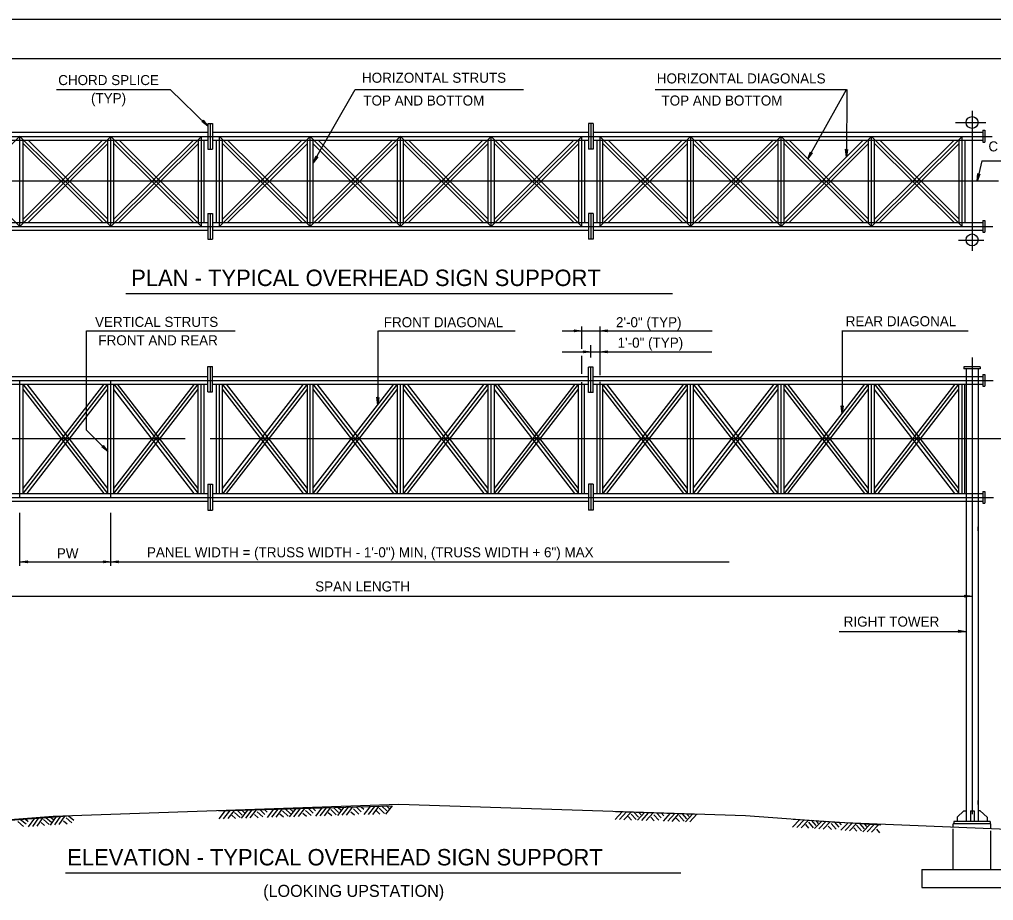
# Model space of a CAD drawing. Extents: x -3 to 26050223, y 0 to 12035012.
# Drawn here: x 20.63 to 44.86, y 21.4 to 43.33 of the extents above; entities that cross this region are included whole.
import ezdxf

# ---------------------------------------------------------------- set-up
doc = ezdxf.new("R2010")
doc.units = 0
doc.layers.add('1', color=7, linetype='Continuous')
doc.layers.add('2', color=7, linetype='Continuous')

msp = doc.modelspace()

# ---------------------------------------------------------------- linework, layer by layer
at = {"layer": '1'}
for p, q in [((68.892, 43.325), (0, 43.325)), ((68.183, 42.342), (3.6, 42.342)), ((21.55, 41.583), (24.375, 41.583)), ((24.375, 41.583), (25.317, 40.667)), ((27.933, 39.758), (28.983, 41.583)), ((28.983, 41.583), (33.167, 41.583)), ((36.442, 41.583), (41.2, 41.583)), ((40.242, 39.858), (41.2, 41.583)), ((41.208, 41.583), (41.2, 39.908)), ((44.325, 41.05), (44.325, 37.567)), ((25.317, 40.733), (25.317, 40.1)), ((25.317, 40.733), (25.433, 40.733)), ((25.375, 40.733), (25.375, 40.1)), ((25.433, 40.733), (25.433, 40.1)), ((34.9, 40.733), (34.783, 40.733)), ((34.783, 40.733), (34.783, 40.1)), ((34.842, 40.733), (34.842, 40.1)), ((34.9, 40.733), (34.9, 40.1)), ((43.917, 40.758), (44.667, 40.758)), ((15.625, 40.517), (25.317, 40.517)), ((25.433, 40.517), (34.783, 40.517)), ((34.9, 40.517), (44.592, 40.517)), ((44.592, 40.567), (44.592, 40.275)), ((44.592, 40.567), (44.642, 40.567)), ((44.642, 40.567), (44.642, 40.275)), ((15.617, 40.417), (44.825, 40.417)), ((15.625, 40.325), (25.317, 40.325)), ((18.4, 38.175), (20.642, 40.425)), ((18.4, 40.417), (20.642, 38.175)), ((20.642, 40.417), (22.9, 38.175)), ((22.9, 40.417), (20.642, 38.175)), ((20.642, 38.175), (20.642, 40.417)), ((20.717, 38.358), (22.692, 40.325)), ((20.717, 38.275), (20.717, 40.325)), ((22.7, 38.275), (20.717, 40.242)), ((22.825, 38.358), (20.842, 40.325)), ((20.842, 38.275), (22.825, 40.242)), ((22.825, 38.275), (22.825, 40.325)), ((25.158, 40.417), (22.9, 38.175)), ((22.9, 40.417), (25.158, 38.175)), ((22.9, 38.175), (22.9, 40.417)), ((22.975, 38.275), (22.975, 40.325)), ((22.975, 38.358), (24.958, 40.325)), ((24.958, 38.275), (22.975, 40.242)), ((23.1, 38.275), (25.083, 40.242)), ((25.083, 38.358), (23.108, 40.325)), ((25.083, 38.275), (25.083, 40.325)), ((25.158, 38.175), (25.158, 40.417)), ((25.225, 38.275), (25.225, 40.325)), ((25.433, 40.325), (34.783, 40.325)), ((25.533, 38.275), (25.533, 40.325)), ((27.858, 40.417), (25.608, 38.175)), ((25.608, 40.417), (27.858, 38.175)), ((25.608, 38.175), (25.608, 40.417)), ((25.683, 38.358), (27.65, 40.325)), ((25.683, 38.275), (25.683, 40.325)), ((27.658, 38.275), (25.683, 40.242)), ((27.792, 38.358), (25.808, 40.325)), ((25.808, 38.275), (27.783, 40.233)), ((27.792, 38.275), (27.792, 40.325)), ((27.858, 38.175), (30.108, 40.425)), ((27.858, 40.417), (30.108, 38.175)), ((27.858, 38.175), (27.858, 40.417)), ((29.908, 38.275), (27.925, 40.242)), ((27.933, 38.367), (29.908, 40.325)), ((27.933, 38.275), (27.933, 40.325)), ((30.033, 38.358), (28.058, 40.325)), ((28.058, 38.275), (30.033, 40.242)), ((30.033, 38.275), (30.033, 40.325)), ((30.108, 40.417), (32.367, 38.175)), ((32.367, 40.417), (30.108, 38.175)), ((30.108, 38.175), (30.108, 40.417)), ((30.183, 38.358), (32.158, 40.325)), ((30.183, 38.275), (30.183, 40.325)), ((32.167, 38.275), (30.183, 40.242)), ((32.292, 38.358), (30.308, 40.325)), ((30.308, 38.275), (32.292, 40.242)), ((32.292, 38.275), (32.292, 40.325)), ((34.617, 40.417), (32.367, 38.175)), ((32.367, 40.417), (34.617, 38.175)), ((32.367, 38.175), (32.367, 40.417)), ((32.442, 38.275), (32.442, 40.325)), ((32.442, 38.358), (34.417, 40.325)), ((34.417, 38.275), (32.442, 40.242)), ((32.567, 38.275), (34.542, 40.242)), ((34.542, 38.358), (32.575, 40.325)), ((34.542, 38.275), (34.542, 40.325)), ((34.617, 38.175), (34.617, 40.417)), ((34.692, 38.275), (34.692, 40.325)), ((34.9, 40.325), (44.592, 40.325)), ((35, 38.275), (35, 40.325)), ((37.325, 40.417), (35.067, 38.175)), ((35.067, 40.417), (37.325, 38.175)), ((35.067, 40.417), (35.067, 38.175)), ((35.142, 38.358), (37.117, 40.325)), ((35.142, 38.275), (35.142, 40.325)), ((37.125, 38.275), (35.142, 40.242)), ((37.25, 38.358), (35.275, 40.325)), ((35.275, 38.275), (37.242, 40.233)), ((37.25, 38.275), (37.25, 40.325)), ((37.325, 38.175), (39.575, 40.425)), ((37.325, 40.417), (39.575, 38.175)), ((37.325, 40.417), (37.325, 38.175)), ((39.375, 38.275), (37.392, 40.242)), ((37.4, 38.367), (39.375, 40.325)), ((37.4, 38.275), (37.4, 40.325)), ((37.517, 38.275), (39.5, 40.242)), ((39.5, 38.358), (37.525, 40.325)), ((39.5, 38.275), (39.5, 40.325)), ((39.575, 40.417), (41.825, 38.175)), ((41.825, 40.417), (39.575, 38.175)), ((39.575, 38.175), (39.575, 40.417)), ((39.65, 38.358), (41.617, 40.325)), ((39.65, 38.275), (39.65, 40.325)), ((41.625, 38.275), (39.65, 40.242)), ((41.75, 38.358), (39.775, 40.325)), ((39.775, 38.275), (41.75, 40.242)), ((41.75, 38.275), (41.75, 40.325)), ((44.083, 40.417), (41.825, 38.175)), ((41.825, 40.417), (44.083, 38.175)), ((41.825, 38.175), (41.825, 40.417)), ((41.9, 38.275), (41.9, 40.325)), ((41.9, 38.358), (43.883, 40.325)), ((43.883, 38.275), (41.9, 40.242)), ((42.025, 38.275), (44.008, 40.242)), ((44.008, 38.358), (42.033, 40.325)), ((44.008, 38.275), (44.008, 40.325)), ((44.083, 38.175), (44.083, 40.417)), ((44.158, 38.275), (44.158, 40.325)), ((44.592, 40.275), (44.642, 40.275)), ((25.317, 40.1), (25.433, 40.1)), ((34.9, 40.1), (34.783, 40.1)), ((44.567, 39.808), (44.45, 39.3)), ((44.567, 39.808), (46.483, 39.808)), ((44.983, 39.3), (15.85, 39.3)), ((25.317, 38.5), (25.317, 37.858)), ((25.317, 38.5), (25.433, 38.5)), ((25.375, 38.5), (25.375, 37.858)), ((25.433, 38.5), (25.433, 37.858)), ((34.9, 38.5), (34.783, 38.5)), ((34.783, 38.5), (34.783, 37.858)), ((34.842, 38.5), (34.842, 37.858)), ((34.9, 38.5), (34.9, 37.858)), ((44.592, 38.325), (44.592, 38.033)), ((44.592, 38.325), (44.642, 38.325)), ((44.642, 38.325), (44.642, 38.033)), ((15.625, 38.275), (25.317, 38.275)), ((15.625, 38.175), (44.842, 38.175)), ((15.625, 38.083), (25.317, 38.083)), ((25.433, 38.275), (34.783, 38.275)), ((25.433, 38.083), (34.783, 38.083)), ((34.9, 38.275), (44.592, 38.275)), ((34.9, 38.083), (44.592, 38.083)), ((25.317, 37.858), (25.433, 37.858)), ((34.9, 37.858), (34.783, 37.858)), ((43.992, 37.833), (44.617, 37.833)), ((44.592, 38.033), (44.642, 38.033)), ((34.608, 35.683), (34.608, 35.133)), ((35.067, 35.683), (35.067, 34.475)), ((22.3, 33.108), (22.3, 35.575)), ((22.3, 35.575), (25.992, 35.575)), ((29.542, 35.575), (29.542, 33.742)), ((29.558, 35.575), (32.958, 35.575)), ((34.125, 35.575), (34.608, 35.575)), ((34.608, 35.575), (35.067, 35.575)), ((35.067, 35.575), (37.858, 35.575)), ((41.083, 35.575), (44.233, 35.575)), ((41.092, 35.575), (41.092, 33.517)), ((34.842, 34.917), (34.842, 35.217)), ((34.125, 35.058), (34.842, 35.058)), ((34.608, 34.958), (34.608, 34.508)), ((34.842, 35.058), (35.067, 35.058)), ((35.067, 35.058), (37.85, 35.058)), ((44.325, 34.917), (44.325, 23.55)), ((25.317, 34.058), (25.317, 34.692)), ((25.317, 34.692), (25.433, 34.692)), ((25.375, 34.692), (25.375, 34.058)), ((34.783, 34.042), (34.783, 34.675)), ((34.9, 34.675), (34.783, 34.675)), ((34.842, 34.042), (34.842, 34.675)), ((34.9, 34.042), (34.9, 34.675)), ((44.525, 34.683), (44.125, 34.683)), ((44.125, 34.683), (44.125, 34.633)), ((44.525, 34.683), (44.525, 34.633)), ((16.042, 34.442), (25.317, 34.442)), ((34.9, 34.442), (44.175, 34.442)), ((44.525, 34.633), (44.125, 34.633)), ((44.175, 34.633), (44.175, 23.367)), ((44.175, 34.442), (44.475, 34.442)), ((44.475, 34.633), (44.475, 23.367)), ((44.475, 34.442), (44.592, 34.442)), ((44.592, 34.492), (44.592, 34.2)), ((44.592, 34.492), (44.642, 34.492)), ((44.642, 34.492), (44.642, 34.2)), ((15.458, 34.342), (44.85, 34.342)), ((16.042, 34.25), (25.317, 34.25)), ((20.642, 31.433), (20.642, 34.342)), ((22.825, 31.533), (20.717, 34.25)), ((20.717, 31.533), (20.717, 34.25)), ((20.717, 31.658), (22.733, 34.25)), ((20.725, 31.533), (22.825, 34.25)), ((22.825, 31.658), (20.817, 34.25)), ((22.825, 31.533), (22.825, 34.25)), ((22.9, 31.433), (22.9, 34.342)), ((22.975, 31.533), (22.975, 34.25)), ((22.975, 31.658), (24.983, 34.25)), ((22.975, 34.25), (25.075, 31.533)), ((22.975, 31.533), (25.075, 34.25)), ((25.075, 31.658), (23.067, 34.25)), ((25.075, 31.533), (25.075, 34.25)), ((25.15, 31.533), (25.15, 34.25)), ((25.225, 31.533), (25.225, 34.25)), ((25.433, 34.25), (34.783, 34.25)), ((25.533, 31.533), (25.533, 34.25)), ((25.608, 31.533), (25.608, 34.25)), ((25.683, 31.658), (27.692, 34.25)), ((25.683, 31.533), (25.683, 34.25)), ((27.792, 31.533), (25.683, 34.25)), ((25.692, 31.533), (27.792, 34.25)), ((27.792, 31.658), (25.775, 34.25)), ((27.792, 31.533), (27.792, 34.25)), ((27.858, 31.533), (27.858, 34.25)), ((27.933, 31.533), (27.933, 34.25)), ((30.033, 31.533), (27.933, 34.25)), ((27.933, 31.667), (29.942, 34.25)), ((27.933, 31.533), (30.033, 34.25)), ((30.033, 31.667), (28.033, 34.25)), ((30.033, 31.533), (30.033, 34.25)), ((30.108, 31.533), (30.108, 34.25)), ((32.292, 31.533), (30.183, 34.25)), ((30.183, 31.533), (30.183, 34.25)), ((30.183, 31.658), (32.192, 34.25)), ((30.192, 31.533), (32.292, 34.25)), ((32.292, 31.658), (30.283, 34.25)), ((32.292, 31.533), (32.292, 34.25)), ((32.367, 31.533), (32.367, 34.25)), ((32.442, 31.533), (32.442, 34.25)), ((32.442, 31.658), (34.45, 34.25)), ((32.442, 34.25), (34.533, 31.533)), ((32.442, 31.533), (34.533, 34.25)), ((34.533, 31.658), (32.525, 34.25)), ((34.533, 31.533), (34.533, 34.25)), ((34.608, 34.3), (34.608, 31.533)), ((34.683, 31.533), (34.683, 34.25)), ((34.9, 34.25), (44.175, 34.25)), ((35, 31.533), (35, 34.25)), ((35.067, 34.308), (35.067, 31.533)), ((35.142, 31.658), (37.158, 34.25)), ((35.142, 31.533), (35.142, 34.25)), ((37.25, 31.533), (35.142, 34.25)), ((35.15, 31.533), (37.25, 34.25)), ((37.25, 31.658), (35.242, 34.25)), ((37.25, 31.533), (37.25, 34.25)), ((37.325, 31.533), (37.325, 34.25)), ((37.4, 31.533), (37.4, 34.25)), ((39.5, 31.533), (37.4, 34.25)), ((37.4, 31.667), (39.4, 34.25)), ((37.4, 31.533), (39.5, 34.25)), ((39.5, 31.667), (37.5, 34.25)), ((39.5, 31.533), (39.5, 34.25)), ((39.575, 31.533), (39.575, 34.25)), ((41.75, 31.533), (39.65, 34.25)), ((39.65, 31.533), (39.65, 34.25)), ((39.65, 31.658), (41.658, 34.25)), ((39.658, 31.533), (41.75, 34.25)), ((41.75, 31.658), (39.742, 34.25)), ((41.75, 31.533), (41.75, 34.25)), ((41.825, 31.533), (41.825, 34.25)), ((41.9, 31.533), (41.9, 34.25)), ((41.9, 31.658), (43.908, 34.25)), ((41.9, 34.25), (44, 31.533)), ((41.9, 31.533), (44, 34.25)), ((44, 31.658), (41.992, 34.25)), ((44, 31.533), (44, 34.25)), ((44.075, 34.25), (44.075, 31.533)), ((44.15, 31.533), (44.15, 34.25)), ((44.175, 34.25), (44.475, 34.25)), ((44.475, 34.25), (44.592, 34.25)), ((44.592, 34.2), (44.642, 34.2)), ((22.733, 31.533), (20.717, 34.125)), ((20.817, 31.533), (22.825, 34.125)), ((24.975, 31.533), (22.975, 34.117)), ((23.067, 31.533), (25.075, 34.125)), ((25.317, 34.058), (25.433, 34.058)), ((27.692, 31.533), (25.683, 34.125)), ((25.775, 31.533), (27.792, 34.125)), ((29.942, 31.533), (27.933, 34.125)), ((28.025, 31.533), (30.033, 34.125)), ((32.192, 31.533), (30.183, 34.125)), ((30.283, 31.533), (32.292, 34.125)), ((34.442, 31.533), (32.442, 34.117)), ((32.525, 31.533), (34.533, 34.125)), ((34.9, 34.042), (34.783, 34.042)), ((37.158, 31.533), (35.142, 34.125)), ((35.242, 31.533), (37.25, 34.125)), ((39.408, 31.533), (37.4, 34.125)), ((37.492, 31.533), (39.5, 34.125)), ((41.658, 31.533), (39.65, 34.125)), ((39.742, 31.533), (41.75, 34.125)), ((43.9, 31.533), (41.9, 34.117)), ((41.992, 31.533), (44, 34.125)), ((22.3, 33.108), (22.825, 32.575)), ((15.2, 32.9), (24.75, 32.9)), ((25.375, 32.9), (45.658, 32.9)), ((25.317, 31.758), (25.317, 31.117)), ((25.317, 31.758), (25.433, 31.758)), ((25.375, 31.758), (25.375, 31.117)), ((25.433, 31.758), (25.433, 31.117)), ((34.9, 31.758), (34.783, 31.758)), ((34.783, 31.758), (34.783, 31.117)), ((34.842, 31.758), (34.842, 31.117)), ((34.9, 31.758), (34.9, 31.117)), ((16.042, 31.533), (25.317, 31.533)), ((25.433, 31.533), (34.783, 31.533)), ((34.9, 31.533), (44.175, 31.533)), ((44.175, 31.533), (44.475, 31.533)), ((44.475, 31.533), (44.592, 31.533)), ((44.592, 31.583), (44.592, 31.292)), ((44.592, 31.583), (44.642, 31.583)), ((44.642, 31.583), (44.642, 31.292)), ((15.375, 31.433), (44.858, 31.433)), ((16.042, 31.342), (25.317, 31.342)), ((25.433, 31.342), (34.783, 31.342)), ((34.9, 31.342), (44.175, 31.342)), ((44.175, 31.342), (44.475, 31.342)), ((44.475, 31.342), (44.592, 31.342)), ((44.592, 31.292), (44.642, 31.292)), ((20.642, 29.733), (20.642, 31.05)), ((22.9, 29.733), (22.9, 31.05)), ((25.317, 31.117), (25.433, 31.117)), ((34.9, 31.117), (34.783, 31.117)), ((44.475, 30.6), (44.475, 30.7)), ((20.642, 29.833), (22.9, 29.833)), ((22.9, 29.833), (38.283, 29.833)), ((15.892, 28.975), (44.325, 28.975)), ((41.017, 28.1), (44.175, 28.1)), ((21.467, 23.5), (30.067, 23.8)), ((30.067, 23.8), (38.692, 23.517)), ((44.475, 23.792), (44.475, 23.892)), ((19.642, 23.342), (21.925, 23.517)), ((21.617, 23.292), (21.767, 23.508)), ((21.85, 23.508), (21.983, 23.4)), ((38.692, 23.517), (40.95, 23.35)), ((43.958, 23.475), (44.125, 23.633)), ((44.125, 23.633), (44.175, 23.633)), ((44.283, 23.633), (44.283, 23.367)), ((44.283, 23.633), (44.375, 23.633)), ((44.375, 23.633), (44.375, 23.367)), ((44.525, 23.633), (44.475, 23.633)), ((44.7, 23.475), (44.525, 23.633)), ((19.233, 23.333), (21.467, 23.5)), ((20.592, 23.367), (20.733, 23.242)), ((20.658, 23.417), (20.792, 23.308)), ((20.775, 23.425), (20.842, 23.367)), ((20.85, 23.233), (21.008, 23.45)), ((20.958, 23.242), (21.108, 23.458)), ((21.067, 23.25), (21.217, 23.467)), ((21.167, 23.342), (21.25, 23.267)), ((21.225, 23.417), (21.367, 23.292)), ((21.283, 23.467), (21.425, 23.35)), ((21.4, 23.275), (21.55, 23.492)), ((21.4, 23.475), (21.475, 23.417)), ((21.508, 23.283), (21.658, 23.5)), ((21.725, 23.383), (21.817, 23.308)), ((21.792, 23.458), (21.933, 23.333)), ((40.95, 23.35), (45.767, 23.158)), ((44.792, 23.308), (43.858, 23.308)), ((43.858, 23.233), (43.858, 23.308)), ((43.875, 23.367), (43.875, 23.308)), ((44.775, 23.367), (43.875, 23.367)), ((43.958, 23.475), (43.958, 23.367)), ((44.7, 23.475), (44.7, 23.367)), ((44.775, 23.367), (44.775, 23.308)), ((44.792, 23.2), (44.792, 23.308)), ((43.858, 22.175), (43.858, 23.183)), ((44.792, 22.175), (44.792, 23.133)), ((43.075, 22.175), (45.575, 22.175)), ((43.075, 22.175), (43.075, 21.725)), ((43.075, 21.725), (45.558, 21.725))]:
    msp.add_line(p, q, dxfattribs=at)
for points in [[(25.2, 40.817), (25.317, 40.667), (25.167, 40.783), (25.192, 40.783)], [(40.35, 40.008), (40.242, 39.858), (40.308, 40.033), (40.325, 40.008)], [(41.225, 40.092), (41.2, 39.908), (41.175, 40.1), (41.2, 40.075)], [(28.05, 39.908), (27.933, 39.758), (28.008, 39.933), (28.017, 39.908)], [(44.517, 39.475), (44.45, 39.3), (44.467, 39.492), (44.492, 39.467)], [(34.425, 35.6), (34.608, 35.575), (34.425, 35.55), (34.442, 35.575)], [(35.258, 35.55), (35.067, 35.575), (35.258, 35.6), (35.233, 35.575)], [(34.658, 35.083), (34.842, 35.058), (34.658, 35.033), (34.675, 35.058)], [(35.258, 35.033), (35.067, 35.058), (35.258, 35.083), (35.233, 35.058)], [(29.567, 33.917), (29.542, 33.733), (29.517, 33.925), (29.542, 33.9)], [(41.117, 33.708), (41.092, 33.517), (41.067, 33.708), (41.092, 33.683)], [(22.708, 32.725), (22.825, 32.575), (22.675, 32.692), (22.708, 32.692)], [(20.833, 29.808), (20.642, 29.833), (20.833, 29.858), (20.808, 29.833)], [(22.717, 29.858), (22.9, 29.833), (22.717, 29.808), (22.733, 29.833)], [(23.092, 29.808), (22.9, 29.833), (23.092, 29.858), (23.067, 29.833)], [(44.142, 29), (44.325, 28.975), (44.142, 28.95), (44.158, 28.975)], [(43.992, 28.125), (44.175, 28.1), (43.992, 28.075), (44.008, 28.1)]]:
    msp.add_lwpolyline(points, close=True, dxfattribs=at)
for centre in [(44.327, 40.761), (44.327, 37.839)]:
    msp.add_circle(centre, 0.148, dxfattribs=at)
for points in [[(25.433, 34.058), (25.433, 34.692)], [(25.433, 34.442), (34.783, 34.442)]]:
    msp.add_open_spline(points, degree=1, dxfattribs=at)
at = {"layer": '2'}
for p, q in [((23.275, 36.508), (36.875, 36.508)), ((25.592, 23.633), (29.9, 23.758)), ((29.417, 23.542), (29.575, 23.75)), ((29.642, 23.75), (29.767, 23.633)), ((29.742, 23.55), (29.908, 23.758)), ((29.758, 23.758), (29.825, 23.692)), ((25.6, 23.433), (25.758, 23.642)), ((25.708, 23.433), (25.867, 23.642)), ((25.817, 23.442), (25.975, 23.642)), ((25.908, 23.525), (26, 23.442)), ((25.975, 23.592), (26.117, 23.467)), ((26.042, 23.65), (26.167, 23.525)), ((26.15, 23.45), (26.308, 23.65)), ((26.158, 23.65), (26.225, 23.583)), ((26.258, 23.45), (26.417, 23.658)), ((26.367, 23.458), (26.525, 23.658)), ((26.475, 23.542), (26.567, 23.458)), ((26.542, 23.608), (26.683, 23.483)), ((26.608, 23.667), (26.733, 23.542)), ((26.725, 23.667), (26.792, 23.6)), ((26.8, 23.467), (26.958, 23.675)), ((26.908, 23.475), (27.067, 23.675)), ((27.017, 23.475), (27.175, 23.683)), ((27.108, 23.558), (27.2, 23.483)), ((27.175, 23.633), (27.317, 23.5)), ((27.242, 23.683), (27.367, 23.558)), ((27.35, 23.483), (27.508, 23.692)), ((27.358, 23.683), (27.425, 23.617)), ((27.458, 23.483), (27.617, 23.692)), ((27.567, 23.492), (27.725, 23.692)), ((27.675, 23.575), (27.767, 23.5)), ((27.742, 23.642), (27.883, 23.517)), ((27.808, 23.7), (27.933, 23.575)), ((27.925, 23.7), (27.992, 23.633)), ((28, 23.5), (28.158, 23.708)), ((28.108, 23.508), (28.267, 23.708)), ((28.217, 23.508), (28.375, 23.717)), ((28.308, 23.592), (28.4, 23.517)), ((28.375, 23.667), (28.508, 23.533)), ((28.442, 23.717), (28.567, 23.592)), ((28.55, 23.517), (28.708, 23.725)), ((28.558, 23.717), (28.625, 23.658)), ((28.658, 23.525), (28.817, 23.725)), ((28.767, 23.525), (28.925, 23.733)), ((28.875, 23.608), (28.967, 23.533)), ((28.942, 23.683), (29.075, 23.55)), ((29.008, 23.733), (29.133, 23.608)), ((29.125, 23.733), (29.192, 23.675)), ((29.2, 23.542), (29.358, 23.742)), ((29.308, 23.542), (29.467, 23.742)), ((29.508, 23.633), (29.592, 23.55)), ((29.575, 23.7), (29.708, 23.567)), ((35.45, 23.417), (35.625, 23.608)), ((35.458, 23.617), (37.492, 23.55)), ((35.558, 23.417), (35.733, 23.608)), ((35.667, 23.408), (35.842, 23.6)), ((35.842, 23.55), (35.967, 23.417)), ((35.908, 23.6), (36.025, 23.475)), ((36, 23.4), (36.175, 23.592)), ((36.025, 23.6), (36.092, 23.533)), ((36.108, 23.392), (36.283, 23.592)), ((36.217, 23.392), (36.392, 23.583)), ((36.408, 23.533), (36.533, 23.4)), ((36.475, 23.583), (36.592, 23.458)), ((36.592, 23.583), (36.658, 23.508)), ((36.65, 23.375), (36.825, 23.575)), ((36.758, 23.375), (36.933, 23.567)), ((36.867, 23.367), (37.042, 23.567)), ((37.042, 23.517), (37.167, 23.375)), ((37.108, 23.567), (37.225, 23.433)), ((37.2, 23.358), (37.375, 23.55)), ((37.225, 23.558), (37.292, 23.492)), ((37.308, 23.358), (37.483, 23.55)), ((35.775, 23.492), (35.85, 23.4)), ((36.333, 23.475), (36.417, 23.383)), ((36.967, 23.45), (37.05, 23.367)), ((39.858, 23.225), (40.042, 23.417)), ((39.875, 23.425), (42.058, 23.283)), ((39.967, 23.217), (40.15, 23.408)), ((40.075, 23.208), (40.258, 23.4)), ((40.183, 23.292), (40.258, 23.2)), ((40.258, 23.35), (40.375, 23.208)), ((40.325, 23.4), (40.442, 23.267)), ((40.408, 23.192), (40.592, 23.375)), ((40.442, 23.392), (40.5, 23.317)), ((40.517, 23.183), (40.7, 23.375)), ((40.625, 23.175), (40.808, 23.367)), ((40.817, 23.317), (40.942, 23.175)), ((40.892, 23.358), (41.008, 23.225)), ((41.008, 23.35), (41.067, 23.283)), ((41.058, 23.15), (41.242, 23.333)), ((41.167, 23.142), (41.35, 23.333)), ((41.275, 23.133), (41.458, 23.325)), ((41.45, 23.275), (41.575, 23.133)), ((41.525, 23.317), (41.642, 23.183)), ((41.608, 23.108), (41.792, 23.3)), ((41.642, 23.308), (41.7, 23.242)), ((41.717, 23.108), (41.892, 23.292)), ((41.825, 23.1), (42, 23.283)), ((40.75, 23.25), (40.825, 23.167)), ((41.383, 23.208), (41.458, 23.125)), ((41.95, 23.175), (42.025, 23.083)), ((21.775, 22.092), (37.083, 22.092))]:
    msp.add_line(p, q, dxfattribs=at)

# ---------------------------------------------------------------- texts
at = {"layer": '1'}
msp.add_text('HORIZONTAL DIAGONALS', height=0.25, dxfattribs=at).set_placement((36.483, 41.733))
at = {"layer": '2'}
for s, height, p in [('CHORD SPLICE', 0.25, (21.592, 41.692)), ('HORIZONTAL STRUTS', 0.25, (29.15, 41.75)), ('(TYP)', 0.25, (22.408, 41.242)), ('TOP AND BOTTOM', 0.25, (29.183, 41.183)), ('TOP AND BOTTOM', 0.25, (36.6, 41.183)), ('C', 0.25, (44.733, 40.042)), ('PLAN - TYPICAL OVERHEAD SIGN SUPPORT', 0.40835, (23.408, 36.692)), ('VERTICAL STRUTS', 0.25, (22.508, 35.675)), ('FRONT DIAGONAL', 0.25, (29.692, 35.667)), ('2\'-0" (TYP)', 0.25, (35.467, 35.667)), ('REAR DIAGONAL', 0.25, (41.183, 35.692)), ('FRONT AND REAR', 0.25, (22.592, 35.217)), ('1\'-0" (TYP)', 0.25, (35.508, 35.158)), ('PW', 0.25, (21.558, 29.917)), ('PANEL WIDTH = (TRUSS WIDTH - 1\'-0") MIN, (TRUSS WIDTH + 6") MAX', 0.25, (23.8, 29.942)), (' SPAN LENGTH', 0.25, (27.892, 29.092)), ('RIGHT TOWER', 0.25, (41.133, 28.217)), ('ELEVATION - TYPICAL OVERHEAD SIGN SUPPORT', 0.40835, (21.817, 22.275)), ('(LOOKING UPSTATION)', 0.3, (26.692, 21.492))]:
    msp.add_text(s, height=height, dxfattribs=at).set_placement(p)

doc.saveas('drawing.dxf')
